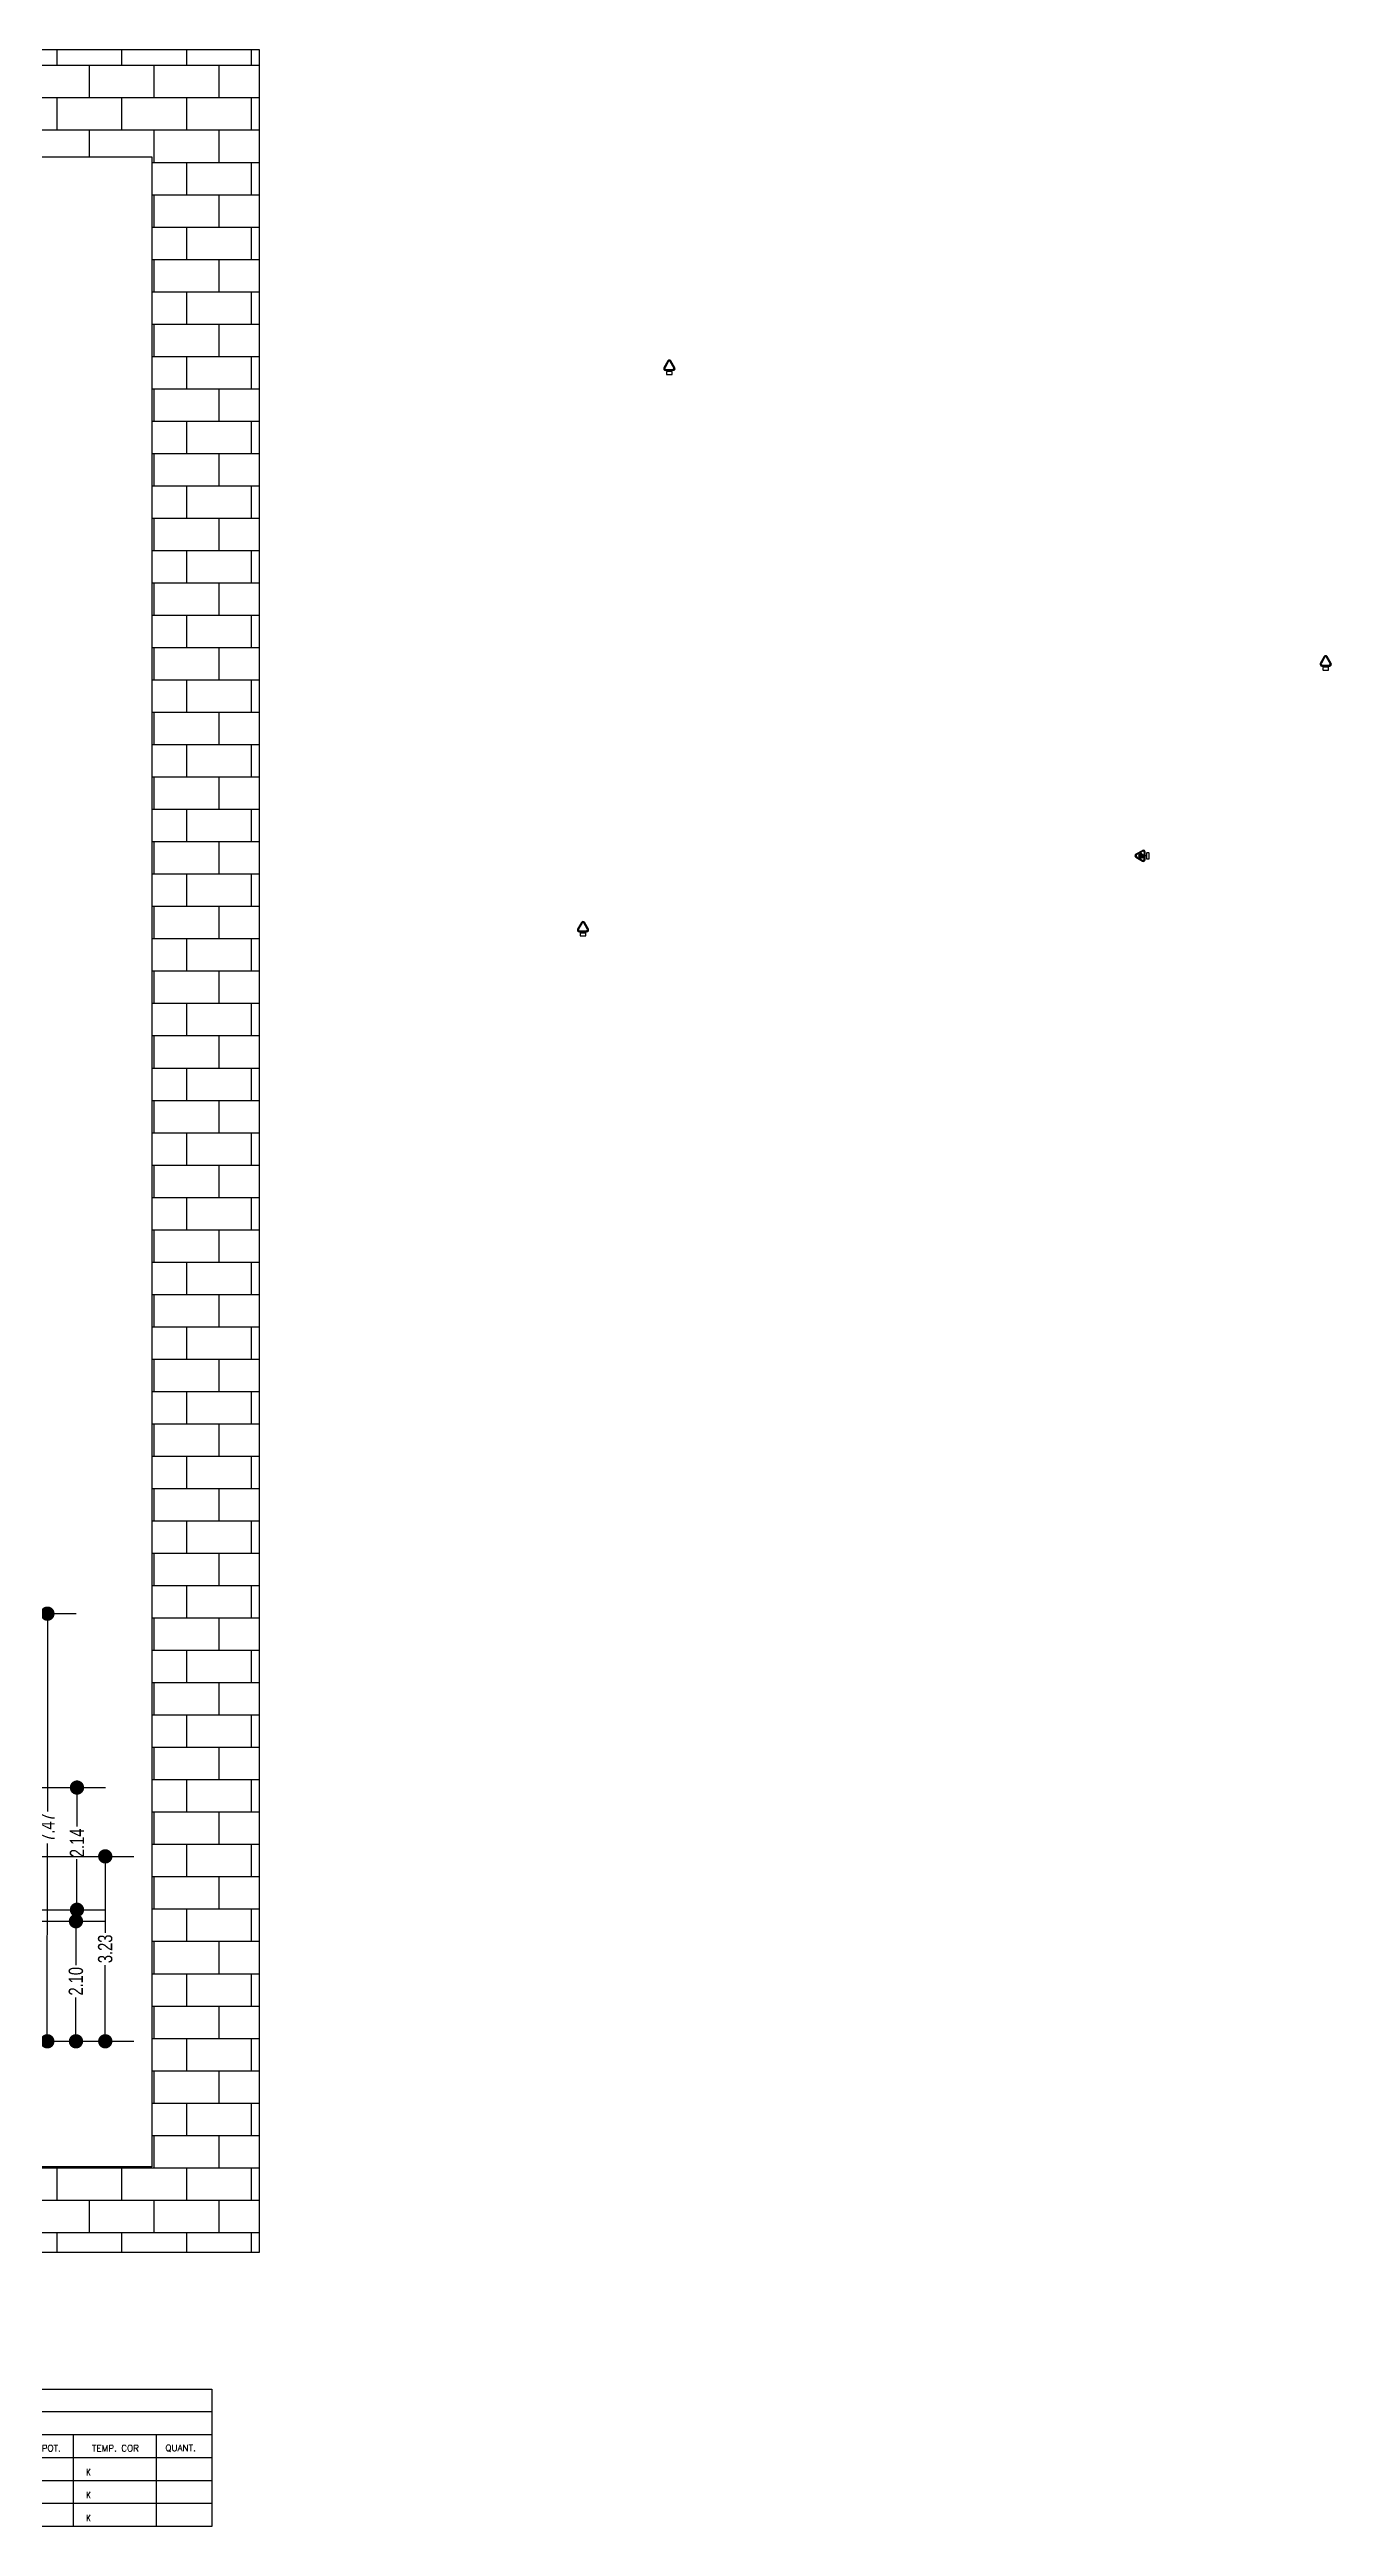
# Model space of a CAD drawing. Header units: metres. Extents: x 2442 to 5008, y 1070 to 2228.
# Drawn here: x 2521 to 2543.39, y 1083.34 to 1126.62 of the extents above; entities that cross this region are included whole.
import ezdxf

# ---------------------------------------------------------------- set-up
doc = ezdxf.new("R2010")
doc.units = ezdxf.units.M
doc.layers.get('Defpoints').update_dxf_attribs({"color": 130})
for name, color, linetype in [('AR CONDICIONADO RESIDENCIAL', 130, 'Continuous'), ('ARQ-TEXTO3', 3, 'Continuous'), ('LEGENDA_LINHA', 8, 'Continuous'), ('muro', 50, 'Continuous'), ('TOMADAS 220V RESIDENCIAL', 130, 'Continuous')]:
    doc.layers.add(name, color=color, linetype=linetype)
doc.styles.add('Luciene 01', font='swisscl.ttf')
doc.styles.add('ROMANS', font='ROMANS.SHX')
doc.dimstyles.new('LP 50', dxfattribs={"dimscale": 0.5, "dimtxt": 0.5, "dimasz": 0.5, "dimexe": 1, "dimexo": 0.01, "dimgap": 0.05, "dimtad": 0, "dimzin": 0, "dimdsep": 46, "dimtxsty": 'Luciene 01', "dimblk": 'DOT', "dimcen": 1, "dimclrd": 256, "dimclre": 256, "dimclrt": 256, "dimadec": 0, "dimazin": 0, "dimtfac": 1, "dimtofl": 0, "dimtmove": 0, "dimatfit": 3, "dimldrblk": 'DOT', "dimfxl": 1, "dimtolj": 1, "dimtzin": 0, "dimlwd": -1, "dimarcsym": 1})

# ---------------------------------------------------------------- blocks, each defined once
blk = doc.blocks.new('_Dot')
at = {"color": 0, "linetype": 'ByBlock', "lineweight": -2}
blk.add_line((-0.5, 0), (-1, 0), dxfattribs=at)
at = {"color": 0, "linetype": 'ByBlock', "const_width": 0.5}
blk.add_lwpolyline([(-0.25, 0, 1), (0.25, 0, 1)], format="xyb", close=True, dxfattribs=at)
blk = doc.blocks.new('*D344')
at = {"lineweight": -2, "transparency": 16777216}
for p, q in [((2519.774, 1099.292), (2521.463, 1099.291)), ((2519.772, 1091.819), (2521.461, 1091.819))]:
    blk.add_line(p, q, dxfattribs=at)
at = {"transparency": 16777216}
for p, q in [((2520.963, 1099.041), (2520.963, 1095.836)), ((2520.961, 1092.069), (2520.962, 1095.274))]:
    blk.add_line(p, q, dxfattribs=at)
at = {"layer": 'Defpoints', "color": 0, "transparency": 16777216}
for p in [(2519.769, 1099.292), (2519.767, 1091.819), (2520.961, 1091.819)]:
    blk.add_point(p, dxfattribs=at)
at = {"transparency": 16777216, "xscale": 0.25, "yscale": 0.25, "zscale": 0.25}
for p, rotation in [((2520.963, 1099.291), 89.98429033752926), ((2520.961, 1091.819), 269.9842903375293)]:
    blk.add_blockref('_Dot', p, dxfattribs=dict(at, rotation=rotation))
at = {"transparency": 16777216, "insert": (2520.962, 1095.555), "char_height": 0.25, "attachment_point": 5, "rotation": 89.9843, "style": 'Luciene 01'}
blk.add_mtext('\\A1;7.47', dxfattribs=at)
blk = doc.blocks.new('*D345')
at = {"lineweight": -2, "transparency": 16777216}
for p, q in [((2519.772, 1096.252), (2521.979, 1096.252)), ((2519.772, 1094.117), (2521.979, 1094.117))]:
    blk.add_line(p, q, dxfattribs=at)
at = {"transparency": 16777216}
for p, q in [((2521.479, 1096.002), (2521.479, 1095.57)), ((2521.479, 1094.367), (2521.479, 1095.002))]:
    blk.add_line(p, q, dxfattribs=at)
at = {"layer": 'Defpoints', "color": 0, "transparency": 16777216}
for p in [(2519.767, 1096.252), (2521.479, 1096.252), (2519.767, 1094.117)]:
    blk.add_point(p, dxfattribs=at)
at = {"transparency": 16777216, "xscale": 0.25, "yscale": 0.25, "zscale": 0.25}
for p, rotation in [((2521.479, 1096.252), 90), ((2521.479, 1094.117), 270)]:
    blk.add_blockref('_Dot', p, dxfattribs=dict(at, rotation=rotation))
at = {"transparency": 16777216, "insert": (2521.479, 1095.286), "char_height": 0.25, "attachment_point": 5, "rotation": 90, "style": 'Luciene 01'}
blk.add_mtext('\\A1;2.14', dxfattribs=at)
blk = doc.blocks.new('*D346')
at = {"lineweight": -2, "transparency": 16777216}
for p, q in [((2519.772, 1093.917), (2521.961, 1093.917)), ((2519.772, 1091.819), (2521.961, 1091.819))]:
    blk.add_line(p, q, dxfattribs=at)
at = {"transparency": 16777216}
for p, q in [((2521.461, 1093.667), (2521.461, 1093.15)), ((2521.461, 1092.069), (2521.461, 1092.585))]:
    blk.add_line(p, q, dxfattribs=at)
at = {"layer": 'Defpoints', "color": 0, "transparency": 16777216}
for p in [(2519.767, 1093.917), (2519.767, 1091.819), (2521.461, 1091.819)]:
    blk.add_point(p, dxfattribs=at)
at = {"transparency": 16777216, "xscale": 0.25, "yscale": 0.25, "zscale": 0.25}
for p, rotation in [((2521.461, 1093.917), 90), ((2521.461, 1091.819), 270)]:
    blk.add_blockref('_Dot', p, dxfattribs=dict(at, rotation=rotation))
at = {"transparency": 16777216, "insert": (2521.461, 1092.868), "char_height": 0.25, "attachment_point": 5, "rotation": 90, "style": 'Luciene 01'}
blk.add_mtext('\\A1;2.10', dxfattribs=at)
blk = doc.blocks.new('*D381')
at = {"lineweight": -2, "transparency": 16777216}
for p, q in [((2519.772, 1095.05), (2522.473, 1095.05)), ((2519.772, 1091.819), (2522.473, 1091.819))]:
    blk.add_line(p, q, dxfattribs=at)
at = {"transparency": 16777216}
for p, q in [((2521.973, 1094.8), (2521.973, 1093.717)), ((2521.973, 1092.069), (2521.973, 1093.151))]:
    blk.add_line(p, q, dxfattribs=at)
at = {"layer": 'Defpoints', "color": 0, "transparency": 16777216}
for p in [(2519.767, 1095.05), (2519.767, 1091.819), (2521.973, 1091.819)]:
    blk.add_point(p, dxfattribs=at)
at = {"transparency": 16777216, "xscale": 0.25, "yscale": 0.25, "zscale": 0.25}
for p, rotation in [((2521.973, 1095.05), 90), ((2521.973, 1091.819), 270)]:
    blk.add_blockref('_Dot', p, dxfattribs=dict(at, rotation=rotation))
at = {"transparency": 16777216, "insert": (2521.973, 1093.434), "char_height": 0.25, "attachment_point": 5, "rotation": 90, "style": 'Luciene 01'}
blk.add_mtext('\\A1;3.23', dxfattribs=at)
blk = doc.blocks.new('*U1012', base_point=(1431.422, 204.482))
h = blk.add_hatch(color=256)
h.dxf.hatch_style = 1
h.paths.add_polyline_path([(1431.396, 204.669), (1431.327, 204.549, 0.575867), (1431.354, 204.504), (1431.422, 204.504), (1431.491, 204.504, 0.575867), (1431.517, 204.549), (1431.448, 204.669, 0.580323)])
h.paths.add_polyline_path([(1431.443, 204.651), (1431.498, 204.555, -0.575867), (1431.477, 204.519), (1431.422, 204.519), (1431.367, 204.519, -0.575867), (1431.346, 204.555), (1431.401, 204.651, -0.580323)], flags=16)
for p, q in [((1431.396, 204.669), (1431.327, 204.549)), ((1431.401, 204.651), (1431.346, 204.555)), ((1431.354, 204.504), (1431.422, 204.504)), ((1431.367, 204.519), (1431.422, 204.519)), ((1431.422, 204.519), (1431.477, 204.519)), ((1431.422, 204.504), (1431.491, 204.504)), ((1431.422, 204.482), (1431.422, 204.504)), ((1431.498, 204.555), (1431.443, 204.651)), ((1431.517, 204.549), (1431.448, 204.669))]:
    blk.add_line(p, q)
blk.add_lwpolyline([(1431.378, 204.432), (1431.466, 204.432, 0.414214), (1431.472, 204.438), (1431.472, 204.476, 0.414214), (1431.466, 204.482), (1431.378, 204.482, 0.414214), (1431.372, 204.476), (1431.372, 204.438, 0.414214)], format="xyb", close=True)
for centre, radius, start, end in [((1431.354, 204.534), 0.0301, 150.2551, 270), ((1431.367, 204.543), 0.0241, 150.2551, 270), ((1431.422, 204.654), 0.0301, 29.7449, 150.2551), ((1431.422, 204.639), 0.0241, 29.7449, 150.2551), ((1431.477, 204.543), 0.0241, 270, 29.7449), ((1431.491, 204.534), 0.0301, 270, 29.7449)]:
    blk.add_arc(centre, radius, start, end)
blk = doc.blocks.new('*U1013', base_point=(1431.422, 204.482))
h = blk.add_hatch(color=256)
h.dxf.hatch_style = 1
h.paths.add_polyline_path([(1431.396, 204.669), (1431.327, 204.549, 0.575867), (1431.354, 204.504), (1431.422, 204.504), (1431.491, 204.504, 0.575867), (1431.517, 204.549), (1431.448, 204.669, 0.580323)])
h.paths.add_polyline_path([(1431.443, 204.651), (1431.498, 204.555, -0.575867), (1431.477, 204.519), (1431.422, 204.519), (1431.367, 204.519, -0.575867), (1431.346, 204.555), (1431.401, 204.651, -0.580323)], flags=16)
for p, q in [((1431.396, 204.669), (1431.327, 204.549)), ((1431.401, 204.651), (1431.346, 204.555)), ((1431.354, 204.504), (1431.422, 204.504)), ((1431.367, 204.519), (1431.422, 204.519)), ((1431.422, 204.519), (1431.477, 204.519)), ((1431.422, 204.504), (1431.491, 204.504)), ((1431.422, 204.482), (1431.422, 204.504)), ((1431.498, 204.555), (1431.443, 204.651)), ((1431.517, 204.549), (1431.448, 204.669))]:
    blk.add_line(p, q)
blk.add_lwpolyline([(1431.378, 204.432), (1431.466, 204.432, 0.414214), (1431.472, 204.438), (1431.472, 204.476, 0.414214), (1431.466, 204.482), (1431.378, 204.482, 0.414214), (1431.372, 204.476), (1431.372, 204.438, 0.414214)], format="xyb", close=True)
for centre, radius, start, end in [((1431.354, 204.534), 0.0301, 150.2551, 270), ((1431.367, 204.543), 0.0241, 150.2551, 270), ((1431.422, 204.654), 0.0301, 29.7449, 150.2551), ((1431.422, 204.639), 0.0241, 29.7449, 150.2551), ((1431.477, 204.543), 0.0241, 270, 29.7449), ((1431.491, 204.534), 0.0301, 270, 29.7449)]:
    blk.add_arc(centre, radius, start, end)
blk = doc.blocks.new('*U1017', base_point=(1431.422, 204.482))
h = blk.add_hatch(color=256)
h.dxf.hatch_style = 1
h.paths.add_polyline_path([(1431.396, 204.669), (1431.327, 204.549, 0.575867), (1431.354, 204.504), (1431.422, 204.504), (1431.491, 204.504, 0.575867), (1431.517, 204.549), (1431.448, 204.669, 0.580323)])
h.paths.add_polyline_path([(1431.443, 204.651), (1431.498, 204.555, -0.575867), (1431.477, 204.519), (1431.422, 204.519), (1431.367, 204.519, -0.575867), (1431.346, 204.555), (1431.401, 204.651, -0.580323)], flags=16)
for p, q in [((1431.396, 204.669), (1431.327, 204.549)), ((1431.401, 204.651), (1431.346, 204.555)), ((1431.354, 204.504), (1431.422, 204.504)), ((1431.367, 204.519), (1431.422, 204.519)), ((1431.422, 204.519), (1431.477, 204.519)), ((1431.422, 204.504), (1431.491, 204.504)), ((1431.422, 204.482), (1431.422, 204.504)), ((1431.498, 204.555), (1431.443, 204.651)), ((1431.517, 204.549), (1431.448, 204.669))]:
    blk.add_line(p, q)
blk.add_lwpolyline([(1431.378, 204.432), (1431.466, 204.432, 0.414214), (1431.472, 204.438), (1431.472, 204.476, 0.414214), (1431.466, 204.482), (1431.378, 204.482, 0.414214), (1431.372, 204.476), (1431.372, 204.438, 0.414214)], format="xyb", close=True)
for centre, radius, start, end in [((1431.354, 204.534), 0.0301, 150.2551, 270), ((1431.367, 204.543), 0.0241, 150.2551, 270), ((1431.422, 204.654), 0.0301, 29.7449, 150.2551), ((1431.422, 204.639), 0.0241, 29.7449, 150.2551), ((1431.477, 204.543), 0.0241, 270, 29.7449), ((1431.491, 204.534), 0.0301, 270, 29.7449)]:
    blk.add_arc(centre, radius, start, end)
blk = doc.blocks.new('*U1065', base_point=(1425.928, 193.787))
at = {"linetype": 'ByBlock'}
h = blk.add_hatch(color=256, dxfattribs=at)
h.dxf.hatch_style = 1
h.paths.add_polyline_path([(1426.023, 193.853), (1425.955, 193.973, 0.580323), (1425.902, 193.973), (1425.834, 193.853, 0.575867), (1425.86, 193.808), (1425.928, 193.808), (1425.997, 193.808, 0.575867)])
h.paths.add_polyline_path([(1425.983, 193.824), (1425.928, 193.824), (1425.874, 193.824, -0.575867), (1425.853, 193.86), (1425.908, 193.956, -0.580323), (1425.949, 193.956), (1426.004, 193.86, -0.575867)], flags=16)
for p, q in [((1425.902, 193.973), (1425.834, 193.853)), ((1425.908, 193.956), (1425.853, 193.86)), ((1425.909, 193.892), (1425.88, 193.888)), ((1425.887, 193.904), (1425.97, 193.857)), ((1425.97, 193.904), (1425.887, 193.857)), ((1425.909, 193.892), (1425.898, 193.919)), ((1425.928, 193.903), (1425.911, 193.926)), ((1425.928, 193.928), (1425.928, 193.833)), ((1425.928, 193.903), (1425.946, 193.926)), ((1425.948, 193.892), (1425.959, 193.919)), ((1425.948, 193.892), (1425.977, 193.888)), ((1426.004, 193.86), (1425.949, 193.956)), ((1426.023, 193.853), (1425.955, 193.973)), ((1425.86, 193.808), (1425.928, 193.808)), ((1425.874, 193.824), (1425.928, 193.824)), ((1425.909, 193.869), (1425.88, 193.873)), ((1425.909, 193.869), (1425.898, 193.842)), ((1425.928, 193.858), (1425.911, 193.835)), ((1425.928, 193.858), (1425.946, 193.835)), ((1425.928, 193.824), (1425.983, 193.824)), ((1425.928, 193.808), (1425.997, 193.808)), ((1425.928, 193.787), (1425.928, 193.808)), ((1425.948, 193.869), (1425.977, 193.873)), ((1425.948, 193.869), (1425.959, 193.842))]:
    blk.add_line(p, q)
blk.add_lwpolyline([(1425.884, 193.737), (1425.972, 193.737, 0.414214), (1425.978, 193.743), (1425.978, 193.781, 0.414214), (1425.972, 193.787), (1425.884, 193.787, 0.414214), (1425.878, 193.781), (1425.878, 193.743, 0.414214)], format="xyb", close=True)
for centre, radius, start, end in [((1425.928, 193.958), 0.0301, 29.7449, 150.2551), ((1425.928, 193.944), 0.0241, 29.7449, 150.2551), ((1425.86, 193.839), 0.0301, 150.2551, 270), ((1425.874, 193.848), 0.0241, 150.2551, 270), ((1425.983, 193.848), 0.0241, 270, 29.7449), ((1425.997, 193.839), 0.0301, 270, 29.7449)]:
    blk.add_arc(centre, radius, start, end)

msp = doc.modelspace()

# ---------------------------------------------------------------- hatches: boundary and pattern name
at = {"layer": 'muro', "true_color": 0xf1eb1f}
h = msp.add_hatch(dxfattribs=at)
h.set_pattern_fill('BRICK', color=2, scale=0.089, style=0)
h.paths.add_polyline_path([(2463.228, 1126.62), (2524.663, 1126.62), (2524.663, 1088.129), (2463.228, 1088.129)])
h.paths.add_polyline_path([(2464.728, 1124.746), (2522.788, 1124.746), (2522.788, 1089.628), (2464.728, 1089.628)], flags=16)

# ---------------------------------------------------------------- linework, layer by layer
at = {"layer": 'LEGENDA_LINHA', "linetype": 'Continuous'}
for p, q in [((2494.78, 1085.742), (2523.833, 1085.742)), ((2523.833, 1085.342), (2494.78, 1085.342)), ((2523.833, 1084.942), (2516.482, 1084.942)), ((2521.42, 1083.342), (2521.42, 1084.942)), ((2522.867, 1083.342), (2522.867, 1084.942)), ((2523.833, 1084.542), (2516.482, 1084.542)), ((2523.833, 1084.142), (2516.482, 1084.142)), ((2523.833, 1083.742), (2516.482, 1083.742))]:
    msp.add_line(p, q, dxfattribs=at)
msp.add_lwpolyline([(2523.833, 1085.742), (2523.833, 1083.342), (2516.482, 1083.342), (2516.482, 1085.342)], dxfattribs=at)
at = {"layer": 'muro'}
for points in [[(2463.228, 1126.62), (2524.663, 1126.62), (2524.663, 1088.129), (2463.228, 1088.129)], [(2464.728, 1124.746), (2522.788, 1124.746), (2522.788, 1089.628), (2464.728, 1089.628)]]:
    msp.add_lwpolyline(points, close=True, dxfattribs=at)

# ---------------------------------------------------------------- block references
at = {"layer": 'AR CONDICIONADO RESIDENCIAL', "rotation": 89.56243689069429}
msp.add_blockref('*U1065', (2540.16, 1112.532), dxfattribs=at)
at = {"layer": 'TOMADAS 220V RESIDENCIAL', "rotation": 0.421065558103378}
for name, p in [('*U1017', (2531.827, 1120.993)), ('*U1013', (2543.292, 1115.826)), ('*U1012', (2530.318, 1111.183))]:
    msp.add_blockref(name, p, dxfattribs=at)

# ---------------------------------------------------------------- texts
at = {"layer": 'ARQ-TEXTO3', "style": 'ROMANS', "width": 0.8}
for p in [(2521.64, 1084.234), (2521.64, 1083.834), (2521.64, 1083.434)]:
    msp.add_text('K', height=0.113, dxfattribs=at).set_placement(p)
at = {"layer": 'ARQ-TEXTO3', "char_height": 0.1125, "width": 2.82463, "attachment_point": 5, "style": 'ROMANS'}
for s, insert in [('POT.', (2521.029, 1084.709)), ('TEMP. COR', (2522.151, 1084.709)), ('QUANT.', (2523.289, 1084.709))]:
    msp.add_mtext(s, dxfattribs=dict(at, insert=insert))

# ---------------------------------------------------------------- dimensions: what is measured, and where the dimension line sits
for base, p1, p2, angle, picture, middle, dimtype in [((2520.961, 1091.819), (2519.769, 1099.292), (2519.767, 1091.819), 269.9843, '*D344', (2520.962, 1095.555), 161), ((2521.4795, 1096.2522), (2519.7667, 1094.1169), (2519.7667, 1096.2522), 90, '*D345', (2521.4795, 1095.2858), 160)]:
    dim = msp.add_linear_dim(base=base, p1=p1, p2=p2, angle=angle, dimstyle='LP 50')
    dim.commit()
    dim.dimension.update_dxf_attribs({"geometry": picture, "text_midpoint": middle, "dimtype": dimtype})
for base, p1, picture, middle in [((2521.973, 1091.819), (2519.767, 1095.05), '*D381', (2521.973, 1093.434)), ((2521.461, 1091.819), (2519.767, 1093.917), '*D346', (2521.461, 1092.868))]:
    dim = msp.add_linear_dim(base=base, p1=p1, p2=(2519.767, 1091.819), angle=90, dimstyle='LP 50')
    dim.commit()
    dim.dimension.update_dxf_attribs({"geometry": picture, "text_midpoint": middle})

doc.saveas('drawing.dxf')
